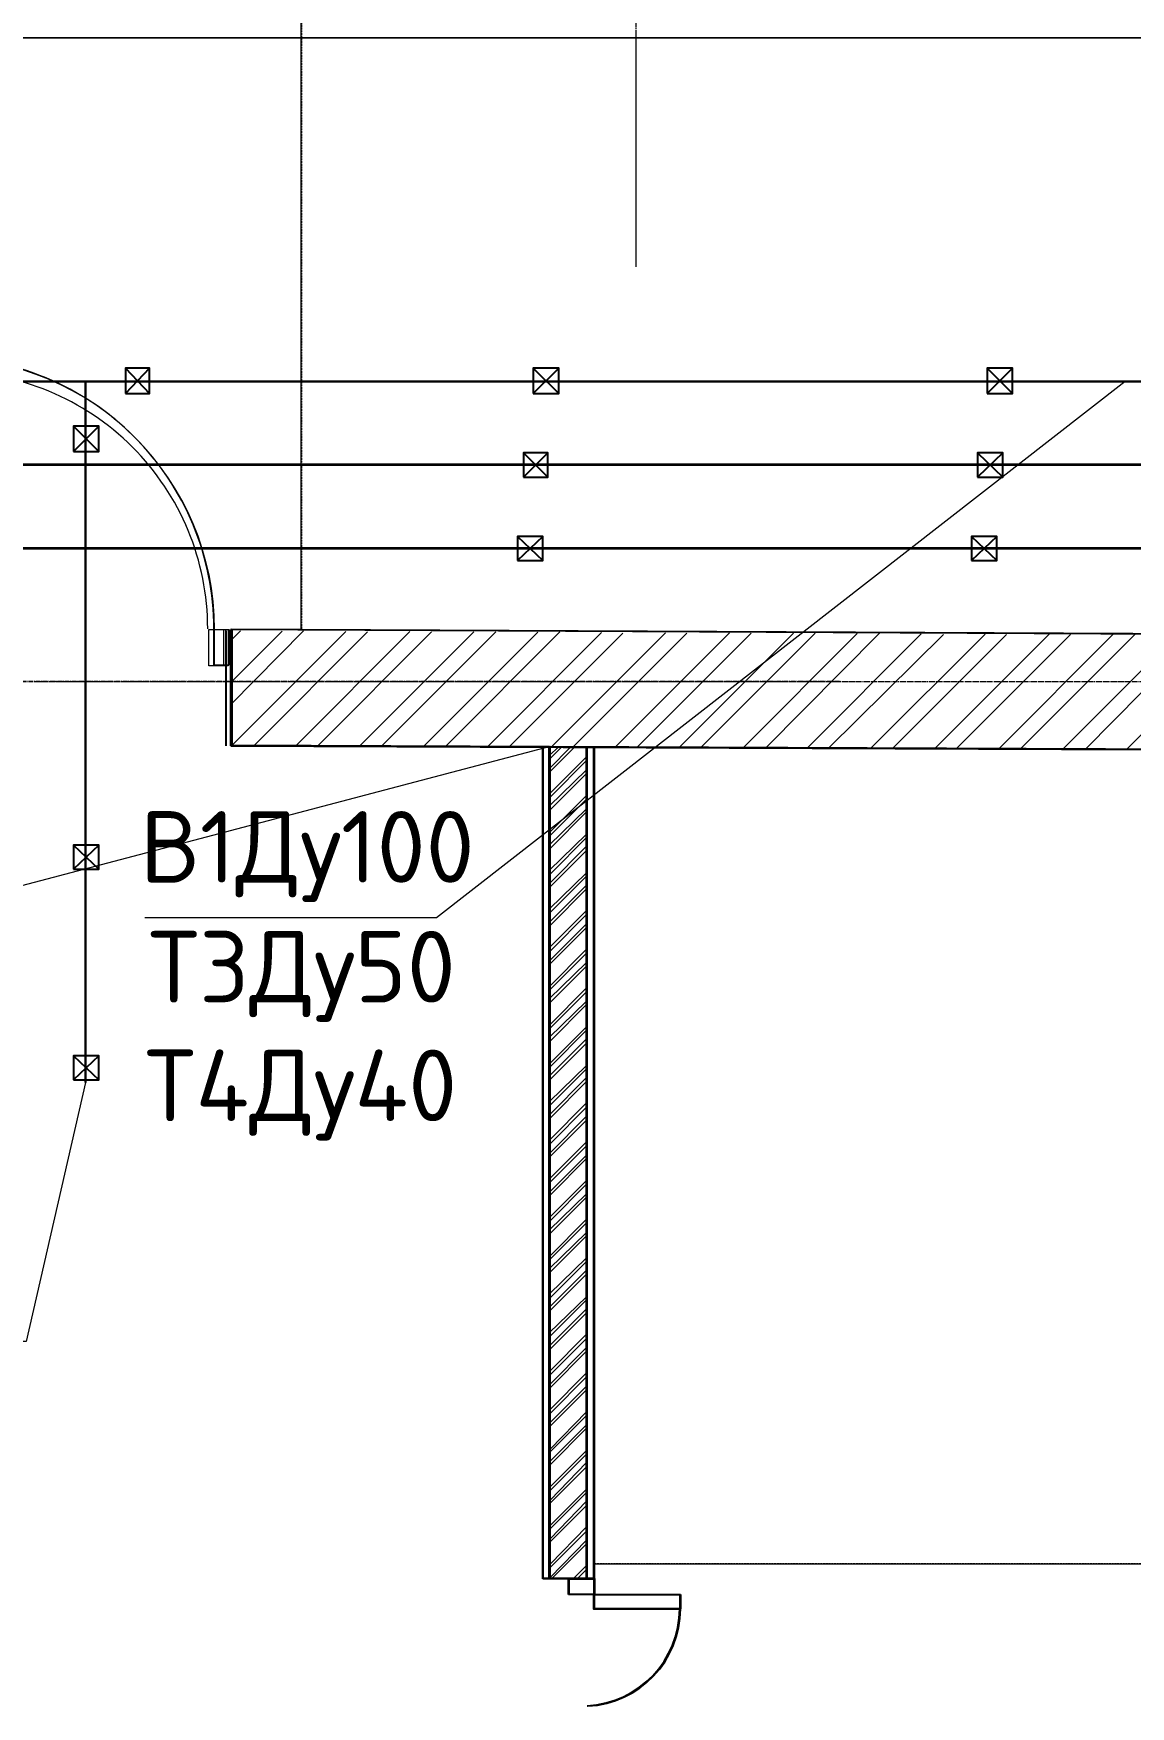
# Model space of a CAD drawing. Header units: millimetres. Extents: x -10178924 to 11692288, y -947381 to 58396.
# Drawn here: x 725250 to 729087, y -825925 to -820075 of the extents above; entities that cross this region are included whole.
import ezdxf

# ---------------------------------------------------------------- set-up
doc = ezdxf.new("R2010")
doc.units = ezdxf.units.MM
for name, pattern in [('HIDDEN', [9.525, 6.35, -3.175]), ('невидимая', [9.525, 6.35, -3.175]), ('осевая', [50.8, 31.75, -6.35, 6.35, -6.35])]:
    doc.linetypes.add(name, pattern=pattern)
for name, color, linetype, lineweight in [('PDF _0', 7, 'Continuous', 9), ('PDF _Разрезы', 7, 'Continuous', 9), ('PDF _Текст', 7, 'Continuous', 5), ('АР_Двери', 250, 'Continuous', 9), ('Двери', 7, 'Continuous', 9), ('Контур пол Подвал', 7, 'Continuous', 9), ('Основная ГКЛ', 250, 'Continuous', 9), ('Перегородки', 162, 'Continuous', 9), ('Размеры осевые', 153, 'Continuous', 9), ('ШТРИХОВКА', 252, 'Continuous', 15)]:
    doc.layers.add(name, color=color, linetype=linetype, lineweight=lineweight)
for name, color, linetype in [('PDF __0', 7, 'Continuous'), ('PDF _PDF _АР_Двери_ВНУТР', 7, 'Continuous'), ('PDF _PDF _Разрезы', 7, 'Continuous'), ('PDF _АР_Двери_ВНУТР', 7, 'Continuous'), ('PDF _ВК_В1', 5, 'Continuous'), ('PDF _ВК_Т3', 1, 'Continuous'), ('PDF _ВК_Т4', 6, 'Continuous'), ('PDF _ОСНОВНАЯ', 1, 'Continuous'), ('PDF _Стены внутр.1', 7, 'Continuous'), ('Стены внутр.1', 7, 'Continuous')]:
    doc.layers.add(name, color=color, linetype=linetype)
for name, color, linetype, true_color in [('PDF _АР_Двери', 7, 'Continuous', 0x545454), ('PDF _Контур пол Подвал', 7, 'Continuous', 0xcd6928), ('PDF _Основная ГКЛ', 7, 'Continuous', 0x545454), ('PDF _Перегородки', 7, 'Continuous', 0x0037dd), ('PDF _Размеры осевые', 7, 'Continuous', 0x5d6970), ('PDF _штриховка', 7, 'Continuous', 0x95834a)]:
    doc.layers.add(name, color=color, linetype=linetype, true_color=true_color)
doc.styles.add('PDF ISOCPEUR', font='isocpeur.ttf')

# ---------------------------------------------------------------- blocks, each defined once
blk = doc.blocks.new('*U2222')
at = {"layer": 'АР_Двери'}
for points in [[(-999.9, 0), (-1049.9, 0), (-1049.9, 125), (-999.9, 125)], [(-50, 0), (0, 0), (0, 125), (-50, 125)], [(-50, -949.9), (-85, -949.9), (-85, 0), (-50, 0)]]:
    blk.add_lwpolyline(points, close=True, dxfattribs=at)
blk.add_arc((-50, 0), 949.9, 180, 270, dxfattribs=at)
at = {"layer": 'Основная ГКЛ', "linetype": 'HIDDEN', "ltscale": 5}
for p, q in [((-1059.9, 125), (-1059.9, 0)), ((10, 0), (10, 125))]:
    blk.add_line(p, q, dxfattribs=at)
blk = doc.blocks.new('A$C5282721b')
at = {"layer": 'Перегородки', "lineweight": 20, "true_color": 0x000000, "transparency": 33554687}
h = blk.add_hatch(dxfattribs=at)
h.set_pattern_fill('ANSI32', color=18, scale=10)
h.set_pattern_definition([(45, (-118805.41, -56606.49), (-67.35192, 67.35192), []), (45, (-118760.505, -56606.49), (-67.35192, 67.35192), [])])
h.paths.add_polyline_path([(4828.725, -41778.299), (4853.725, -41778.403)])
h.paths.add_polyline_path([(4828.725, -46088.95), (4698.725, -46088.95), (4699.649, -47736.478), (4828.725, -47736.478)])
h.paths.add_polyline_path([(4699.176, -44686.95), (4828.725, -44686.95), (4828.725, -41778.299), (4698.725, -41777.758)])
at = {"layer": 'ШТРИХОВКА', "ltscale": 100, "true_color": 0x000000, "transparency": 33554687}
h = blk.add_hatch(dxfattribs=at)
h.set_pattern_fill('ANSI31', color=18, scale=50)
h.set_pattern_definition([(45, (-79853.19, 25128.16), (-112.2532, 112.2532), [])])
h.paths.add_polyline_path([(5440.998, -31868.119), (-7386.275, -31868.119), (-7386.275, -48296.478), (61378.75, -48296.478), (61378.75, -31842.839), (41035.118, -31842.839), (41035.118, -31656.036), (40796.248, -31656.036), (40796.248, -31842.839), (40629.962, -31842.839), (40629.962, -31942.839), (40605.14, -34348.621), (40629.93, -32405.355), (39128.581, -32429.908), (40629.962, -32402.839), (40629.675, -32155.326), (39132.149, -32179.816), (39135.64, -31968.17), (38886.085, -31968.17), (38879.867, -32433.975), (40623.548, -32405.459), (40553.111, -38427.181), (40243.01, -38425.516), (40241.748, -38827.97), (43340.219, -38835.027), (43340.219, -38442.147), (40953.116, -38429.329), (41029.994, -32402.839), (54378.974, -32402.839), (54378.974, -35923.465), (54778.974, -35923.465), (54778.974, -32402.839), (60818.75, -32402.839), (60818.75, -41309.464), (60472.291, -41309.464), (60472.291, -41709.464), (60818.75, -41709.464), (60818.75, -47736.478), (44025.201, -47736.478), (44013.125, -46167.929), (43613.137, -46171.008), (43625.189, -47736.478), (27189.462, -47736.478), (27189.462, -44565.139), (26789.462, -44565.139), (26789.462, -47736.478), (10401.743, -47736.478), (10394.408, -46134.647), (9994.404, -46134.678), (10001.739, -47736.478), (-6826.275, -47736.478), (-6826.275, -41729.869), (-6530.734, -41731.097), (-6529.072, -41331.1), (-6826.275, -41329.865), (-6826.275, -32428.119), (-762.705, -32428.119), (-770.891, -36004.088), (-370.903, -36005.35), (-362.703, -32428.119), (5640.998, -32428.119), (5640.998, -31868.119)])
h.paths.add_polyline_path([(3584.804, -41373.023), (3584.804, -41773.13), (9973.974, -41799.679), (9987.536, -44634.678), (10387.54, -44634.678), (10372.735, -41401.332)], flags=17)
h.paths.add_polyline_path([(2513.142, -41768.578), (2514.803, -41368.779), (-383.184, -41356.638), (-371.114, -37407.013), (-774.123, -37406.088), (-783.181, -41354.976), (-5508.242, -41335.314), (-5509.901, -41734.604)], flags=17)
at = {"color": 18, "lineweight": 0, "ltscale": 100, "true_color": 0x000000, "transparency": 33554687}
blk.add_line((4698.725, -41777.758), (-808.213, -43226.554), dxfattribs=at)
blk.add_line((4698.725, -41777.758), (-808.213, -43226.554), dxfattribs=at)
at = {"color": 18, "true_color": 0x000000, "transparency": 33554687}
blk.add_line((4853.725, -44686.95), (4673.725, -44686.95), dxfattribs=at)
at = {"layer": 'PDF _АР_Двери_ВНУТР', "color": 18, "true_color": 0x000000, "transparency": 33554687}
for points in [[(4764.824, -44741.984), (4764.824, -44686.95), (4853.725, -44686.95), (4853.725, -44741.984)], [(5154.293, -44741.984), (5154.293, -44792.784), (4853.725, -44792.784), (4853.725, -44741.984)]]:
    blk.add_lwpolyline(points, close=True, dxfattribs=at)
blk.add_arc((4813.476, -44791.835), 340.819, 272.9206233, 359.840393, dxfattribs=at)
at = {"layer": 'PDF _Разрезы', "color": 18, "lineweight": 9, "true_color": 0x000000, "transparency": 33554687}
blk.add_lwpolyline([(-11856.305, -39299.259), (62616.964, -39299.259)], dxfattribs=at)
at = {"layer": 'Контур пол Подвал', "color": 18, "linetype": 'невидимая', "true_color": 0x000000, "transparency": 33554687}
for p, q in [((3829.109, -37454.088), (3829.109, -41369.965)), ((13194.417, -44634.678), (4853.725, -44634.678))]:
    blk.add_line(p, q, dxfattribs=at)
at = {"layer": 'Перегородки', "color": 18, "linetype": 'Continuous', "lineweight": 25, "true_color": 0x000000, "transparency": 33554687, "flags": 128}
for points in [[(4673.725, -44686.95), (4673.725, -41777.655)], [(4698.725, -44686.95), (4698.725, -41777.758)], [(4828.725, -44686.95), (4828.725, -41778.299)], [(4853.725, -44686.95), (4853.725, -41778.403)]]:
    blk.add_lwpolyline(points, dxfattribs=at)
at = {"layer": 'Размеры осевые', "color": 251, "linetype": 'осевая', "ltscale": 0.5, "transparency": 33554687}
for p, q in [((5000, -40100), (5000, -25800)), ((-9750.002, -41548.478), (5713.085, -41548.478)), ((-9750.002, -41548.478), (5713.085, -41548.478)), ((-9750, -41550), (62308.109, -41550))]:
    blk.add_line(p, q, dxfattribs=at)
at = {"layer": 'Стены внутр.1', "color": 18, "linetype": 'Continuous', "true_color": 0x000000, "transparency": 33554687}
blk.add_line((3584.804, -41368.794), (3584.804, -41773.13), dxfattribs=at)
at = {"layer": 'Стены внутр.1', "color": 18, "linetype": 'Continuous', "true_color": 0x000000, "transparency": 33554687, "flags": 128}
for points in [[(10372.735, -41401.332), (3584.804, -41368.794)], [(3584.804, -41773.13), (9974.555, -41799.681)]]:
    blk.add_lwpolyline(points, dxfattribs=at)
at = {"layer": 'Двери', "color": 18, "linetype": 'Continuous', "ltscale": 2, "true_color": 0x000000, "transparency": 33554687, "rotation": 180}
blk.add_blockref('*U2222', (2524.804, -41368.554), dxfattribs=at)

msp = doc.modelspace()

# ---------------------------------------------------------------- linework, layer by layer
at = {"layer": 'PDF _0', "lineweight": 25}
for points in [[(725571.7, -821333.4), (725656.3, -821333.4), (725656.3, -821244.5), (725571.7, -821244.5)], [(726998.3, -821333.4), (727087.2, -821333.4), (727087.2, -821244.5), (726998.3, -821244.5)], [(728585.8, -821333.4), (728674.7, -821333.4), (728674.7, -821244.5), (728585.8, -821244.5)], [(725389.6, -821536.6), (725478.5, -821536.6), (725478.5, -821447.7), (725389.6, -821447.7)], [(726964.4, -821625.5), (727049.1, -821625.5), (727049.1, -821540.8), (726964.4, -821540.8)], [(728552, -821625.5), (728640.9, -821625.5), (728640.9, -821540.8), (728552, -821540.8)], [(726943.3, -821917.6), (727032.2, -821917.6), (727032.2, -821832.9), (726943.3, -821832.9)], [(728530.8, -821917.6), (728619.7, -821917.6), (728619.7, -821832.9), (728530.8, -821832.9)], [(725389.6, -822997.1), (725478.5, -822997.1), (725478.5, -822912.4), (725389.6, -822912.4)], [(725389.6, -823733.7), (725478.5, -823733.7), (725478.5, -823649), (725389.6, -823649)]]:
    msp.add_lwpolyline(points, close=True, dxfattribs=at)
for points in [[(725571.7, -821244.5), (725656.3, -821333.4)], [(725656.3, -821244.5), (725571.7, -821333.4)], [(726998.3, -821244.5), (727087.2, -821333.4)], [(727087.2, -821244.5), (726998.3, -821333.4)], [(728585.8, -821244.5), (728674.7, -821333.4)], [(728674.7, -821244.5), (728585.8, -821333.4)], [(725389.6, -821447.7), (725478.5, -821536.6)], [(725478.5, -821447.7), (725389.6, -821536.6)], [(726964.4, -821540.8), (727049.1, -821625.5)], [(727049.1, -821540.8), (726964.5, -821625.5)], [(728552, -821540.8), (728640.9, -821625.5)], [(728640.9, -821540.8), (728552, -821625.5)], [(726943.3, -821832.9), (727032.2, -821917.6)], [(727032.2, -821832.9), (726943.3, -821917.6)], [(728530.8, -821832.9), (728619.7, -821917.6)], [(728619.7, -821832.9), (728530.8, -821917.6)], [(725389.6, -822912.4), (725478.5, -822997.1)], [(725478.5, -822912.4), (725389.6, -822997.1)], [(725389.6, -823649), (725478.5, -823733.7)], [(725478.5, -823649), (725389.6, -823733.7)], [(727210, -825477.8), (727032.2, -825477.8)]]:
    msp.add_lwpolyline(points, dxfattribs=at)
at = {"layer": 'PDF __0', "color": 1, "lineweight": 25}
msp.add_lwpolyline([(725923, -822163.1), (725923, -822565.3)], dxfattribs=at)
at = {"layer": 'PDF _PDF _АР_Двери_ВНУТР', "lineweight": 25}
for points in [[(727121.1, -825532.9), (727121.1, -825477.8), (727210, -825477.8), (727210, -825532.9)], [(727510.6, -825532.9), (727510.6, -825583.7), (727210, -825583.7), (727210, -825532.9)]]:
    msp.add_lwpolyline(points, close=True, dxfattribs=at)
msp.add_arc((727169.8, -825581.6), 340.8, 272.92214, 359.84096, dxfattribs=at)
at = {"layer": 'PDF _PDF _Разрезы', "lineweight": 9}
msp.add_lwpolyline([(710500.9, -820088.8), (784971.2, -820088.8)], dxfattribs=at)
at = {"layer": 'PDF _АР_Двери', "lineweight": 9}
for points in [[(725863.8, -822158.9), (725914.6, -822158.9), (725914.6, -822285.9), (725863.8, -822285.9)], [(725880.7, -822158.9), (725931.5, -822158.9), (725931.5, -822285.9), (725880.7, -822285.9)]]:
    msp.add_lwpolyline(points, close=True, dxfattribs=at)
for centre, radius, start, end in [((724930.4, -822156.8), 950.4, 0, 90.00002), ((724960, -822156.8), 899.6, 359.99983, 90.00017)]:
    msp.add_arc(centre, radius, start, end, dxfattribs=at)
at = {"layer": 'PDF _ВК_В1', "lineweight": 30}
for points in [[(777942.6, -821308), (777942.6, -821291), (747493.3, -821291), (723334.4, -821291)], [(725432, -821291), (725432, -823742.1)]]:
    msp.add_lwpolyline(points, dxfattribs=at)
at = {"layer": 'PDF _ВК_Т3', "lineweight": 35}
msp.add_lwpolyline([(777980.7, -821583.1), (747497.5, -821583.1), (723215.9, -821583.1)], dxfattribs=at)
at = {"layer": 'PDF _ВК_Т4', "lineweight": 35}
msp.add_lwpolyline([(778082.3, -821735.5), (778082.3, -821875.2), (747256.2, -821875.2), (722923.8, -821875.2)], dxfattribs=at)
at = {"layer": 'PDF _Контур пол Подвал', "lineweight": 9}
for points in [[(726185.5, -818243), (726185.5, -822158.7)], [(735549.7, -825427), (727210.3, -825427)]]:
    msp.add_lwpolyline(points, dxfattribs=at)
at = {"layer": 'PDF _ОСНОВНАЯ', "lineweight": 35}
msp.add_lwpolyline([(725940, -822158.9), (725940, -822565.3)], dxfattribs=at)
at = {"layer": 'PDF _Основная ГКЛ', "lineweight": 9}
for points in [[(725923, -822285.9), (725923, -822158.9)], [(725940, -822285.9), (725940, -822158.9)]]:
    msp.add_lwpolyline(points, dxfattribs=at)
at = {"layer": 'PDF _Перегородки', "color": 5, "lineweight": 25}
for points in [[(727032.2, -825477.8), (727032.2, -822569.6)], [(727053.3, -825477.8), (727053.3, -822569.6)], [(727184.6, -825477.8), (727184.6, -822569.6)], [(727210, -825477.8), (727210, -822569.6)]]:
    msp.add_lwpolyline(points, dxfattribs=at)
at = {"layer": 'PDF _Перегородки', "color": 5, "lineweight": 20}
for points in [[(727053.3, -822599.1), (727087.2, -822569.5)], [(727053.3, -822645.7), (727129.5, -822569.5)], [(727053.3, -822734.6), (727184.6, -822603.4)], [(727053.3, -822776.9), (727184.6, -822649.9)], [(727053.3, -822870.1), (727184.6, -822738.8)], [(727053.3, -822912.4), (727184.6, -822785.4)], [(727053.3, -823001.3), (727184.6, -822874.3)], [(727053.3, -823047.9), (727184.6, -822916.7)], [(727053.3, -823136.8), (727184.6, -823009.8)], [(727053.3, -823183.3), (727184.6, -823052.1)], [(727053.3, -823272.2), (727184.6, -823141)], [(727053.3, -823318.8), (727184.6, -823187.6)], [(727053.3, -823407.7), (727184.6, -823276.5)], [(727053.3, -823450), (727184.6, -823323.1)], [(727053.3, -823543.2), (727184.6, -823412)], [(727053.3, -823585.5), (727184.6, -823458.5)], [(727053.3, -823678.7), (727184.6, -823547.4)], [(727053.3, -823721), (727184.6, -823589.8)], [(727053.3, -823809.9), (727184.6, -823682.9)], [(727053.3, -823856.5), (727184.6, -823725.2)], [(727053.3, -823945.4), (727184.6, -823814.1)], [(727053.3, -823991.9), (727184.6, -823860.7)], [(727053.3, -824080.8), (727184.6, -823949.6)], [(727053.3, -824127.4), (727184.6, -823996.2)], [(727053.3, -824216.3), (727184.6, -824085.1)], [(727053.3, -824258.6), (727184.6, -824131.6)], [(727053.3, -824351.8), (727184.6, -824220.5)], [(727053.3, -824394.1), (727184.6, -824267.1)], [(727053.3, -824483), (727184.6, -824356)], [(727053.3, -824529.6), (727184.6, -824398.3)], [(727053.3, -824618.5), (727184.6, -824491.5)], [(727053.3, -824665), (727184.6, -824533.8)], [(727053.3, -824753.9), (727184.6, -824622.7)], [(727053.3, -824800.5), (727184.6, -824669.3)], [(727053.3, -824889.4), (727184.6, -824758.2)], [(727057.6, -824931.7), (727184.6, -824804.7)], [(727057.6, -825024.9), (727184.6, -824893.6)], [(727057.6, -825067.2), (727184.6, -824940.2)], [(727057.6, -825156.1), (727184.6, -825029.1)], [(727057.6, -825202.7), (727184.6, -825071.4)], [(727057.6, -825291.6), (727184.6, -825164.6)], [(727057.6, -825338.1), (727184.6, -825206.9)], [(727057.6, -825427), (727184.6, -825295.8)], [(727057.6, -825473.6), (727184.6, -825342.4)], [(727138, -825477.8), (727184.6, -825431.3)], [(727184.6, -825477.8), (727184.6, -825477.8)]]:
    msp.add_lwpolyline(points, dxfattribs=at)
at = {"layer": 'PDF _Размеры осевые', "lineweight": 9}
for points in [[(727358.2, -820080.3), (727358.2, -820076.1)], [(727358.2, -820097.2), (727358.2, -820084.5)], [(727358.2, -820105.7), (727358.2, -820101.5)], [(727358.2, -820122.6), (727358.2, -820109.9)], [(727358.2, -820131.1), (727358.2, -820126.9)], [(727358.2, -820148), (727358.2, -820135.3)], [(727358.2, -820156.5), (727358.2, -820152.3)], [(727358.2, -820173.4), (727358.2, -820160.7)], [(727358.2, -820181.9), (727358.2, -820177.7)], [(727358.2, -820198.8), (727358.2, -820186.1)], [(727358.2, -820207.3), (727358.2, -820203.1)], [(727358.2, -820224.2), (727358.2, -820211.5)], [(727358.2, -820232.7), (727358.2, -820228.5)], [(727358.2, -820249.6), (727358.2, -820236.9)], [(727358.2, -820258.1), (727358.2, -820253.9)], [(727358.2, -820275), (727358.2, -820262.3)], [(727358.2, -820283.5), (727358.2, -820279.3)], [(727358.2, -820300.4), (727358.2, -820287.7)], [(727358.2, -820308.9), (727358.2, -820304.7)], [(727358.2, -820325.8), (727358.2, -820313.1)], [(727358.2, -820334.3), (727358.2, -820330.1)], [(727358.2, -820351.2), (727358.2, -820338.5)], [(727358.2, -820359.7), (727358.2, -820355.5)], [(727358.2, -820376.6), (727358.2, -820363.9)], [(727358.2, -820385.1), (727358.2, -820380.9)], [(727358.2, -820402), (727358.2, -820389.3)], [(727358.2, -820410.5), (727358.2, -820406.3)], [(727358.2, -820427.4), (727358.2, -820414.7)], [(727358.2, -820435.9), (727358.2, -820431.7)], [(727358.2, -820452.8), (727358.2, -820440.1)], [(727358.2, -820461.3), (727358.2, -820457.1)], [(727358.2, -820478.2), (727358.2, -820465.5)], [(727358.2, -820486.7), (727358.2, -820482.5)], [(727358.2, -820503.6), (727358.2, -820490.9)], [(727358.2, -820512.1), (727358.2, -820507.9)], [(727358.2, -820529), (727358.2, -820516.3)], [(727358.2, -820537.5), (727358.2, -820533.3)], [(727358.2, -820554.4), (727358.2, -820541.7)], [(727358.2, -820562.9), (727358.2, -820558.7)], [(727358.2, -820579.8), (727358.2, -820567.1)], [(727358.2, -820588.3), (727358.2, -820584.1)], [(727358.2, -820605.2), (727358.2, -820592.5)], [(727358.2, -820613.7), (727358.2, -820609.5)], [(727358.2, -820630.6), (727358.2, -820617.9)], [(727358.2, -820639.1), (727358.2, -820634.9)], [(727358.2, -820656), (727358.2, -820643.3)], [(727358.2, -820664.5), (727358.2, -820660.3)], [(727358.2, -820681.4), (727358.2, -820668.7)], [(727358.2, -820689.9), (727358.2, -820685.7)], [(727358.2, -820706.8), (727358.2, -820694.1)], [(727358.2, -820715.3), (727358.2, -820711.1)], [(727358.2, -820732.2), (727358.2, -820719.5)], [(727358.2, -820740.7), (727358.2, -820736.5)], [(727358.2, -820757.6), (727358.2, -820744.9)], [(727358.2, -820766.1), (727358.2, -820761.9)], [(727358.2, -820783), (727358.2, -820770.3)], [(727358.2, -820791.5), (727358.2, -820787.3)], [(727358.2, -820808.4), (727358.2, -820795.7)], [(727358.2, -820816.9), (727358.2, -820812.7)], [(727358.2, -820833.8), (727358.2, -820821.1)], [(727358.2, -820842.3), (727358.2, -820838.1)], [(727358.2, -820859.2), (727358.2, -820846.5)], [(727358.2, -820867.7), (727358.2, -820863.5)], [(727358.2, -820888.9), (727358.2, -820871.9)], [(725254.2, -822340.9), (725258.4, -822340.9), (725275.3, -822340.9)], [(725279.6, -822340.9), (725283.8, -822340.9), (725300.7, -822340.9)], [(725305, -822340.9), (725309.2, -822340.9), (725326.1, -822340.9)], [(725330.4, -822340.9), (725334.6, -822340.9), (725351.5, -822340.9)], [(725355.8, -822340.9), (725360, -822340.9), (725376.9, -822340.9)], [(725381.2, -822340.9), (725385.4, -822340.9), (725402.3, -822340.9)], [(725406.6, -822340.9), (725410.8, -822340.9), (725427.7, -822340.9)], [(725432, -822340.9), (725436.2, -822340.9), (725453.1, -822340.9)], [(725457.4, -822340.9), (725461.6, -822340.9), (725478.5, -822340.9)], [(725482.8, -822340.9), (725487, -822340.9), (725503.9, -822340.9)], [(725508.2, -822340.9), (725512.4, -822340.9), (725529.3, -822340.9)], [(725533.6, -822340.9), (725537.8, -822340.9), (725554.7, -822340.9)], [(725559, -822340.9), (725563.2, -822340.9), (725580.1, -822340.9)], [(725584.4, -822340.9), (725588.6, -822340.9), (725605.5, -822340.9)], [(725609.8, -822340.9), (725614, -822340.9), (725630.9, -822340.9)], [(725635.2, -822340.9), (725639.4, -822340.9), (725656.3, -822340.9)], [(725660.6, -822340.9), (725664.8, -822340.9), (725681.7, -822340.9)], [(725686, -822340.9), (725690.2, -822340.9), (725707.1, -822340.9)], [(725711.4, -822340.9), (725715.6, -822340.9), (725732.5, -822340.9)], [(725736.8, -822340.9), (725741, -822340.9), (725757.9, -822340.9)], [(725762.2, -822340.9), (725766.4, -822340.9), (725783.3, -822340.9)], [(725787.6, -822340.9), (725791.8, -822340.9), (725808.7, -822340.9)], [(725813, -822340.9), (725817.2, -822340.9), (725834.1, -822340.9)], [(725838.4, -822340.9), (725842.6, -822340.9), (725859.5, -822340.9)], [(725863.8, -822340.9), (725868, -822340.9), (725884.9, -822340.9)], [(725889.2, -822340.9), (725893.4, -822340.9), (725910.3, -822340.9)], [(725914.6, -822340.9), (725918.8, -822340.9), (725935.7, -822340.9)], [(725940, -822340.9), (725944.2, -822340.9), (725961.1, -822340.9)], [(725965.4, -822340.9), (725969.6, -822340.9), (725986.5, -822340.9)], [(725990.8, -822340.9), (725995, -822340.9), (726011.9, -822340.9)], [(726016.2, -822340.9), (726020.4, -822340.9), (726037.3, -822340.9)], [(726041.6, -822340.9), (726045.8, -822340.9), (726062.7, -822340.9)], [(726067, -822340.9), (726071.2, -822340.9), (726088.1, -822340.9)], [(726092.4, -822340.9), (726096.6, -822340.9), (726113.5, -822340.9)], [(726117.8, -822340.9), (726122, -822340.9), (726138.9, -822340.9)], [(726143.2, -822340.9), (726147.4, -822340.9), (726164.3, -822340.9)], [(726168.6, -822340.9), (726172.8, -822340.9), (726189.7, -822340.9)], [(726194, -822340.9), (726198.2, -822340.9), (726215.1, -822340.9)], [(726219.4, -822340.9), (726223.6, -822340.9), (726240.5, -822340.9)], [(726244.8, -822340.9), (726249, -822340.9), (726265.9, -822340.9)], [(726270.2, -822340.9), (726274.4, -822340.9), (726291.3, -822340.9)], [(726295.6, -822340.9), (726299.8, -822340.9), (726316.7, -822340.9)], [(726321, -822340.9), (726325.2, -822340.9), (726342.1, -822340.9)], [(726346.4, -822340.9), (726350.6, -822340.9), (726367.5, -822340.9)], [(726371.8, -822340.9), (726376, -822340.9), (726392.9, -822340.9)], [(726397.2, -822340.9), (726401.4, -822340.9), (726418.3, -822340.9)], [(726422.6, -822340.9), (726426.8, -822340.9), (726443.7, -822340.9)], [(726448, -822340.9), (726452.2, -822340.9), (726469.1, -822340.9)], [(726473.4, -822340.9), (726477.6, -822340.9), (726494.5, -822340.9)], [(726498.8, -822340.9), (726503, -822340.9), (726519.9, -822340.9)], [(726524.2, -822340.9), (726528.4, -822340.9), (726545.3, -822340.9)], [(726549.6, -822340.9), (726553.8, -822340.9), (726570.7, -822340.9)], [(726575, -822340.9), (726579.2, -822340.9), (726596.1, -822340.9)], [(726600.4, -822340.9), (726604.6, -822340.9), (726621.5, -822340.9)], [(726625.8, -822340.9), (726630, -822340.9), (726646.9, -822340.9)], [(726651.2, -822340.9), (726655.4, -822340.9), (726672.3, -822340.9)], [(726676.6, -822340.9), (726680.8, -822340.9), (726697.7, -822340.9)], [(726702, -822340.9), (726706.2, -822340.9), (726723.1, -822340.9)], [(726727.4, -822340.9), (726731.6, -822340.9), (726748.5, -822340.9)], [(726752.8, -822340.9), (726757, -822340.9), (726773.9, -822340.9)], [(726778.2, -822340.9), (726782.4, -822340.9), (726799.3, -822340.9)], [(726803.6, -822340.9), (726807.8, -822340.9), (726824.7, -822340.9)], [(726829, -822340.9), (726833.2, -822340.9), (726850.1, -822340.9)], [(726854.4, -822340.9), (726858.6, -822340.9), (726875.5, -822340.9)], [(726879.8, -822340.9), (726884, -822340.9), (726900.9, -822340.9)], [(726905.2, -822340.9), (726909.4, -822340.9), (726926.3, -822340.9)], [(726930.6, -822340.9), (726934.8, -822340.9), (726951.7, -822340.9)], [(726956, -822340.9), (726960.2, -822340.9), (726977.1, -822340.9)], [(726981.4, -822340.9), (726985.6, -822340.9), (727002.6, -822340.9)], [(727006.8, -822340.9), (727011, -822340.9), (727028, -822340.9)], [(727032.2, -822340.9), (727036.4, -822340.9), (727053.3, -822340.9)], [(727057.6, -822340.9), (727061.8, -822340.9), (727078.7, -822340.9)], [(727083, -822340.9), (727087.2, -822340.9), (727104.1, -822340.9)], [(727108.4, -822340.9), (727112.6, -822340.9), (727129.5, -822340.9)], [(727133.8, -822340.9), (727138, -822340.9), (727154.9, -822340.9)], [(727159.2, -822340.9), (727163.4, -822340.9), (727180.3, -822340.9)], [(727184.6, -822340.9), (727188.8, -822340.9), (727205.8, -822340.9)], [(727210, -822340.9), (727214.2, -822340.9), (727231.2, -822340.9)], [(727235.4, -822340.9), (727239.6, -822340.9), (727256.6, -822340.9)], [(727260.8, -822340.9), (727265, -822340.9), (727282, -822340.9)], [(727286.2, -822340.9), (727290.4, -822340.9), (727307.3, -822340.9)], [(727311.6, -822340.9), (727315.8, -822340.9), (727332.7, -822340.9)], [(727337, -822340.9), (727341.2, -822340.9), (727358.1, -822340.9)], [(727362.4, -822340.9), (727366.6, -822340.9), (727383.5, -822340.9)], [(727387.8, -822340.9), (727392, -822340.9), (727408.9, -822340.9)], [(727413.2, -822340.9), (727417.4, -822340.9), (727434.4, -822340.9)], [(727438.6, -822340.9), (727442.8, -822340.9), (727459.8, -822340.9)], [(727464, -822340.9), (727468.2, -822340.9), (727485.2, -822340.9)], [(727489.4, -822340.9), (727493.6, -822340.9), (727510.6, -822340.9)], [(727514.8, -822340.9), (727519, -822340.9), (727536, -822340.9)], [(727540.2, -822340.9), (727544.4, -822340.9), (727561.3, -822340.9)], [(727565.6, -822340.9), (727569.8, -822340.9), (727586.7, -822340.9)], [(727591, -822340.9), (727595.2, -822340.9), (727612.1, -822340.9)], [(727616.4, -822340.9), (727620.6, -822340.9), (727637.6, -822340.9)], [(727641.8, -822340.9), (727646, -822340.9), (727663, -822340.9)], [(727667.2, -822340.9), (727671.4, -822340.9), (727688.4, -822340.9)], [(727692.6, -822340.9), (727696.8, -822340.9), (727713.8, -822340.9)], [(727718, -822340.9), (727722.2, -822340.9), (727739.2, -822340.9)], [(727743.4, -822340.9), (727747.6, -822340.9), (727764.6, -822340.9)], [(727768.8, -822340.9), (727773, -822340.9), (727790, -822340.9)], [(727794.2, -822340.9), (727798.4, -822340.9), (727815.3, -822340.9)], [(727819.6, -822340.9), (727823.8, -822340.9), (727840.8, -822340.9)], [(727845, -822340.9), (727849.2, -822340.9), (727866.2, -822340.9)], [(727870.4, -822340.9), (727874.6, -822340.9), (727891.6, -822340.9)], [(727895.8, -822340.9), (727900, -822340.9), (727917, -822340.9)], [(727921.2, -822340.9), (727925.4, -822340.9), (727942.4, -822340.9)], [(727946.6, -822340.9), (727950.8, -822340.9), (727967.8, -822340.9)], [(727972, -822340.9), (727976.2, -822340.9), (727993.2, -822340.9)], [(727997.4, -822340.9), (728001.6, -822340.9), (728018.6, -822340.9)], [(728022.8, -822340.9), (728027, -822340.9), (728044, -822340.9)], [(728048.2, -822340.9), (728052.4, -822340.9), (728069.4, -822340.9)], [(728073.6, -822340.9), (728073.6, -822340.9)], [(728077.8, -822340.9), (728094.8, -822340.9)], [(728099, -822340.9), (728099, -822340.9)], [(728103.2, -822340.9), (728120.2, -822340.9)], [(728124.4, -822340.9), (728124.4, -822340.9)], [(728128.6, -822340.9), (728145.6, -822340.9)], [(728149.8, -822340.9), (728149.8, -822340.9)], [(728154, -822340.9), (728171, -822340.9)], [(728175.2, -822340.9), (728175.2, -822340.9)], [(728179.4, -822340.9), (728196.4, -822340.9)], [(728200.6, -822340.9), (728200.6, -822340.9)], [(728204.8, -822340.9), (728221.8, -822340.9)], [(728226, -822340.9), (728226, -822340.9)], [(728230.2, -822340.9), (728247.2, -822340.9)], [(728251.4, -822340.9), (728251.4, -822340.9)], [(728255.6, -822340.9), (728272.6, -822340.9)], [(728276.8, -822340.9), (728276.8, -822340.9)], [(728281, -822340.9), (728298, -822340.9)], [(728302.2, -822340.9), (728302.2, -822340.9)], [(728306.4, -822340.9), (728323.4, -822340.9)], [(728327.6, -822340.9), (728327.6, -822340.9)], [(728331.8, -822340.9), (728348.8, -822340.9)], [(728353, -822340.9), (728353, -822340.9)], [(728357.2, -822340.9), (728374.2, -822340.9)], [(728378.4, -822340.9), (728378.4, -822340.9)], [(728382.6, -822340.9), (728399.6, -822340.9)], [(728403.8, -822340.9), (728403.8, -822340.9)], [(728408, -822340.9), (728425, -822340.9)], [(728429.2, -822340.9), (728429.2, -822340.9)], [(728433.4, -822340.9), (728450.4, -822340.9)], [(728454.6, -822340.9), (728454.6, -822340.9)], [(728458.8, -822340.9), (728475.8, -822340.9)], [(728480, -822340.9), (728480, -822340.9)], [(728484.2, -822340.9), (728501.2, -822340.9)], [(728505.4, -822340.9), (728505.4, -822340.9)], [(728509.6, -822340.9), (728526.6, -822340.9)], [(728530.8, -822340.9), (728530.8, -822340.9)], [(728535, -822340.9), (728552, -822340.9)], [(728556.2, -822340.9), (728556.2, -822340.9)], [(728560.4, -822340.9), (728577.4, -822340.9)], [(728581.6, -822340.9), (728581.6, -822340.9)], [(728585.8, -822340.9), (728602.8, -822340.9)], [(728607, -822340.9), (728607, -822340.9)], [(728611.2, -822340.9), (728628.2, -822340.9)], [(728632.4, -822340.9), (728632.4, -822340.9)], [(728636.6, -822340.9), (728653.6, -822340.9)], [(728657.8, -822340.9), (728657.8, -822340.9)], [(728662, -822340.9), (728679, -822340.9)], [(728683.2, -822340.9), (728683.2, -822340.9)], [(728687.4, -822340.9), (728704.4, -822340.9)], [(728708.6, -822340.9), (728708.6, -822340.9)], [(728712.8, -822340.9), (728729.8, -822340.9)], [(728734, -822340.9), (728734, -822340.9)], [(728738.2, -822340.9), (728755.2, -822340.9)], [(728759.4, -822340.9), (728759.4, -822340.9)], [(728763.6, -822340.9), (728780.6, -822340.9)], [(728784.8, -822340.9), (728784.8, -822340.9)], [(728789, -822340.9), (728806, -822340.9)], [(728810.2, -822340.9), (728810.2, -822340.9)], [(728814.4, -822340.9), (728831.4, -822340.9)], [(728835.6, -822340.9), (728835.6, -822340.9)], [(728839.8, -822340.9), (728856.8, -822340.9)], [(728861, -822340.9), (728861, -822340.9)], [(728865.2, -822340.9), (728882.2, -822340.9)], [(728886.4, -822340.9), (728886.4, -822340.9)], [(728890.6, -822340.9), (728907.6, -822340.9)], [(728911.8, -822340.9), (728911.8, -822340.9)], [(728916, -822340.9), (728933, -822340.9)], [(728937.2, -822340.9), (728937.2, -822340.9)], [(728941.4, -822340.9), (728958.4, -822340.9)], [(728962.6, -822340.9), (728962.6, -822340.9)], [(728966.8, -822340.9), (728983.8, -822340.9)], [(728988, -822340.9), (728988, -822340.9)], [(728992.2, -822340.9), (729009.2, -822340.9)], [(729013.4, -822340.9), (729013.4, -822340.9)], [(729017.6, -822340.9), (729034.6, -822340.9)], [(729038.8, -822340.9), (729038.8, -822340.9)], [(729043, -822340.9), (729060, -822340.9)], [(729064.2, -822340.9), (729064.2, -822340.9)], [(729068.4, -822340.9), (729085.4, -822340.9)]]:
    msp.add_lwpolyline(points, dxfattribs=at)
at = {"layer": 'PDF _Стены внутр.1', "lineweight": 25}
for points in [[(732730.3, -822590.7), (732730.3, -822192.7), (725940.3, -822158.9)], [(725940, -822565.3), (732332.1, -822590.7)]]:
    msp.add_lwpolyline(points, dxfattribs=at)
at = {"layer": 'PDF _Текст'}
for points in [[(729068.4, -821291), (726659.7, -823166.3), (726562.4, -823166.3), (725639.5, -823166.3)], [(725432, -823742.2), (725224.6, -824648.1), (725127.2, -824648.1), (723950.4, -824648.1)]]:
    msp.add_lwpolyline(points, dxfattribs=at)
at = {"layer": 'PDF _штриховка', "color": 251, "lineweight": 5, "true_color": 0x636466}
for points in [[(725940, -822197), (725973.8, -822163.1)], [(725940, -822421.3), (726194, -822163.1)], [(726020.4, -822565.3), (726418.3, -822167.4)], [(726244.8, -822565.3), (726642.7, -822167.4)], [(726469.1, -822565.3), (726867.1, -822167.4)], [(726693.5, -822565.3), (727091.4, -822167.4)], [(726913.6, -822569.5), (727311.6, -822171.6)], [(727138, -822569.5), (727535.9, -822171.6)], [(727362.4, -822569.5), (727760.3, -822171.6)], [(727586.8, -822569.5), (727984.7, -822171.6)], [(727811.1, -822573.7), (728209, -822171.6)], [(728031.3, -822573.7), (728433.4, -822175.8)], [(728255.6, -822573.7), (728653.5, -822175.8)], [(728480, -822573.7), (728877.9, -822175.8)], [(728704.4, -822573.7), (729102.3, -822175.8)], [(728928.7, -822578), (729326.7, -822175.8)]]:
    msp.add_lwpolyline(points, dxfattribs=at)

# ---------------------------------------------------------------- block references
msp.add_blockref('A$C5282721b', (722358.6, -780790.4))

# ---------------------------------------------------------------- texts
at = {"layer": 'PDF _Текст', "char_height": 249.99, "attachment_point": 4, "style": 'PDF ISOCPEUR'}
for s, insert in [('В1Ду100', (725622.5, -822952.7)), ('Т3Ду50', (725652.1, -823371.8)), ('Т4Ду40', (725639.4, -823786.7))]:
    msp.add_mtext(s, dxfattribs=dict(at, insert=insert))

doc.saveas('drawing.dxf')
